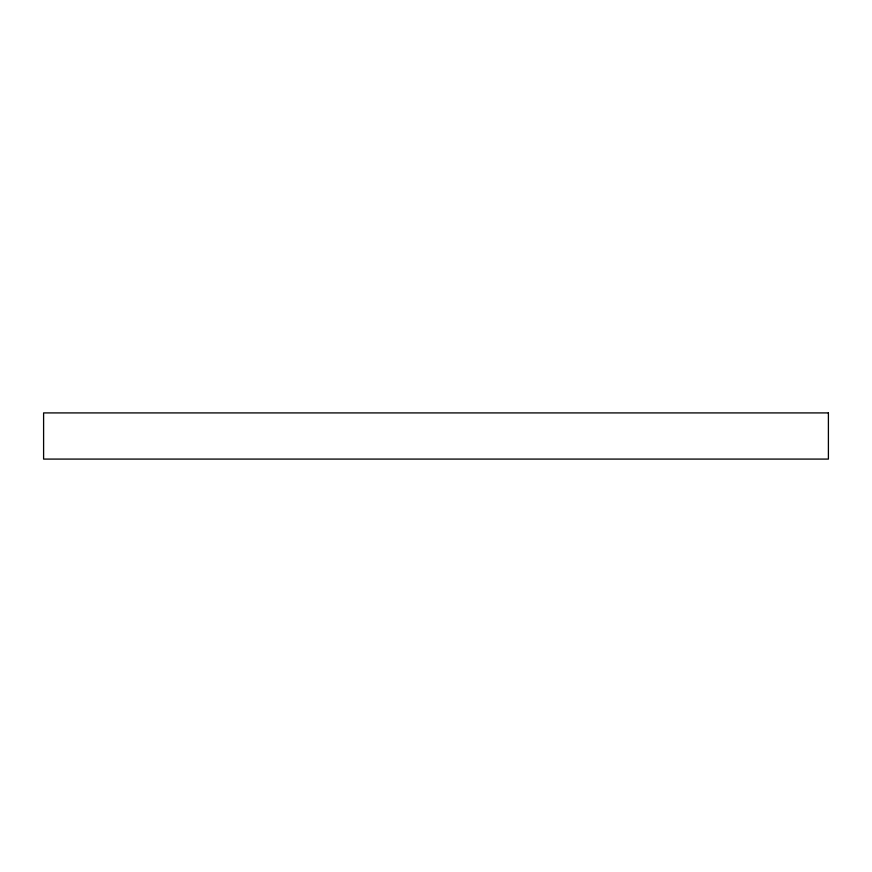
<?xml version="1.0" encoding="UTF-8"?>
<svg xmlns="http://www.w3.org/2000/svg" width="872" height="872" viewBox="0 0 872 872"><rect width="100%" height="100%" fill="white"/><g stroke="black" fill="none" stroke-linecap="round" stroke-linejoin="round"><path stroke-width="1.31" d="M828.4 412.914L43.6 412.914L43.6 459.086L828.4 459.086L828.4 412.914"/></g></svg>
